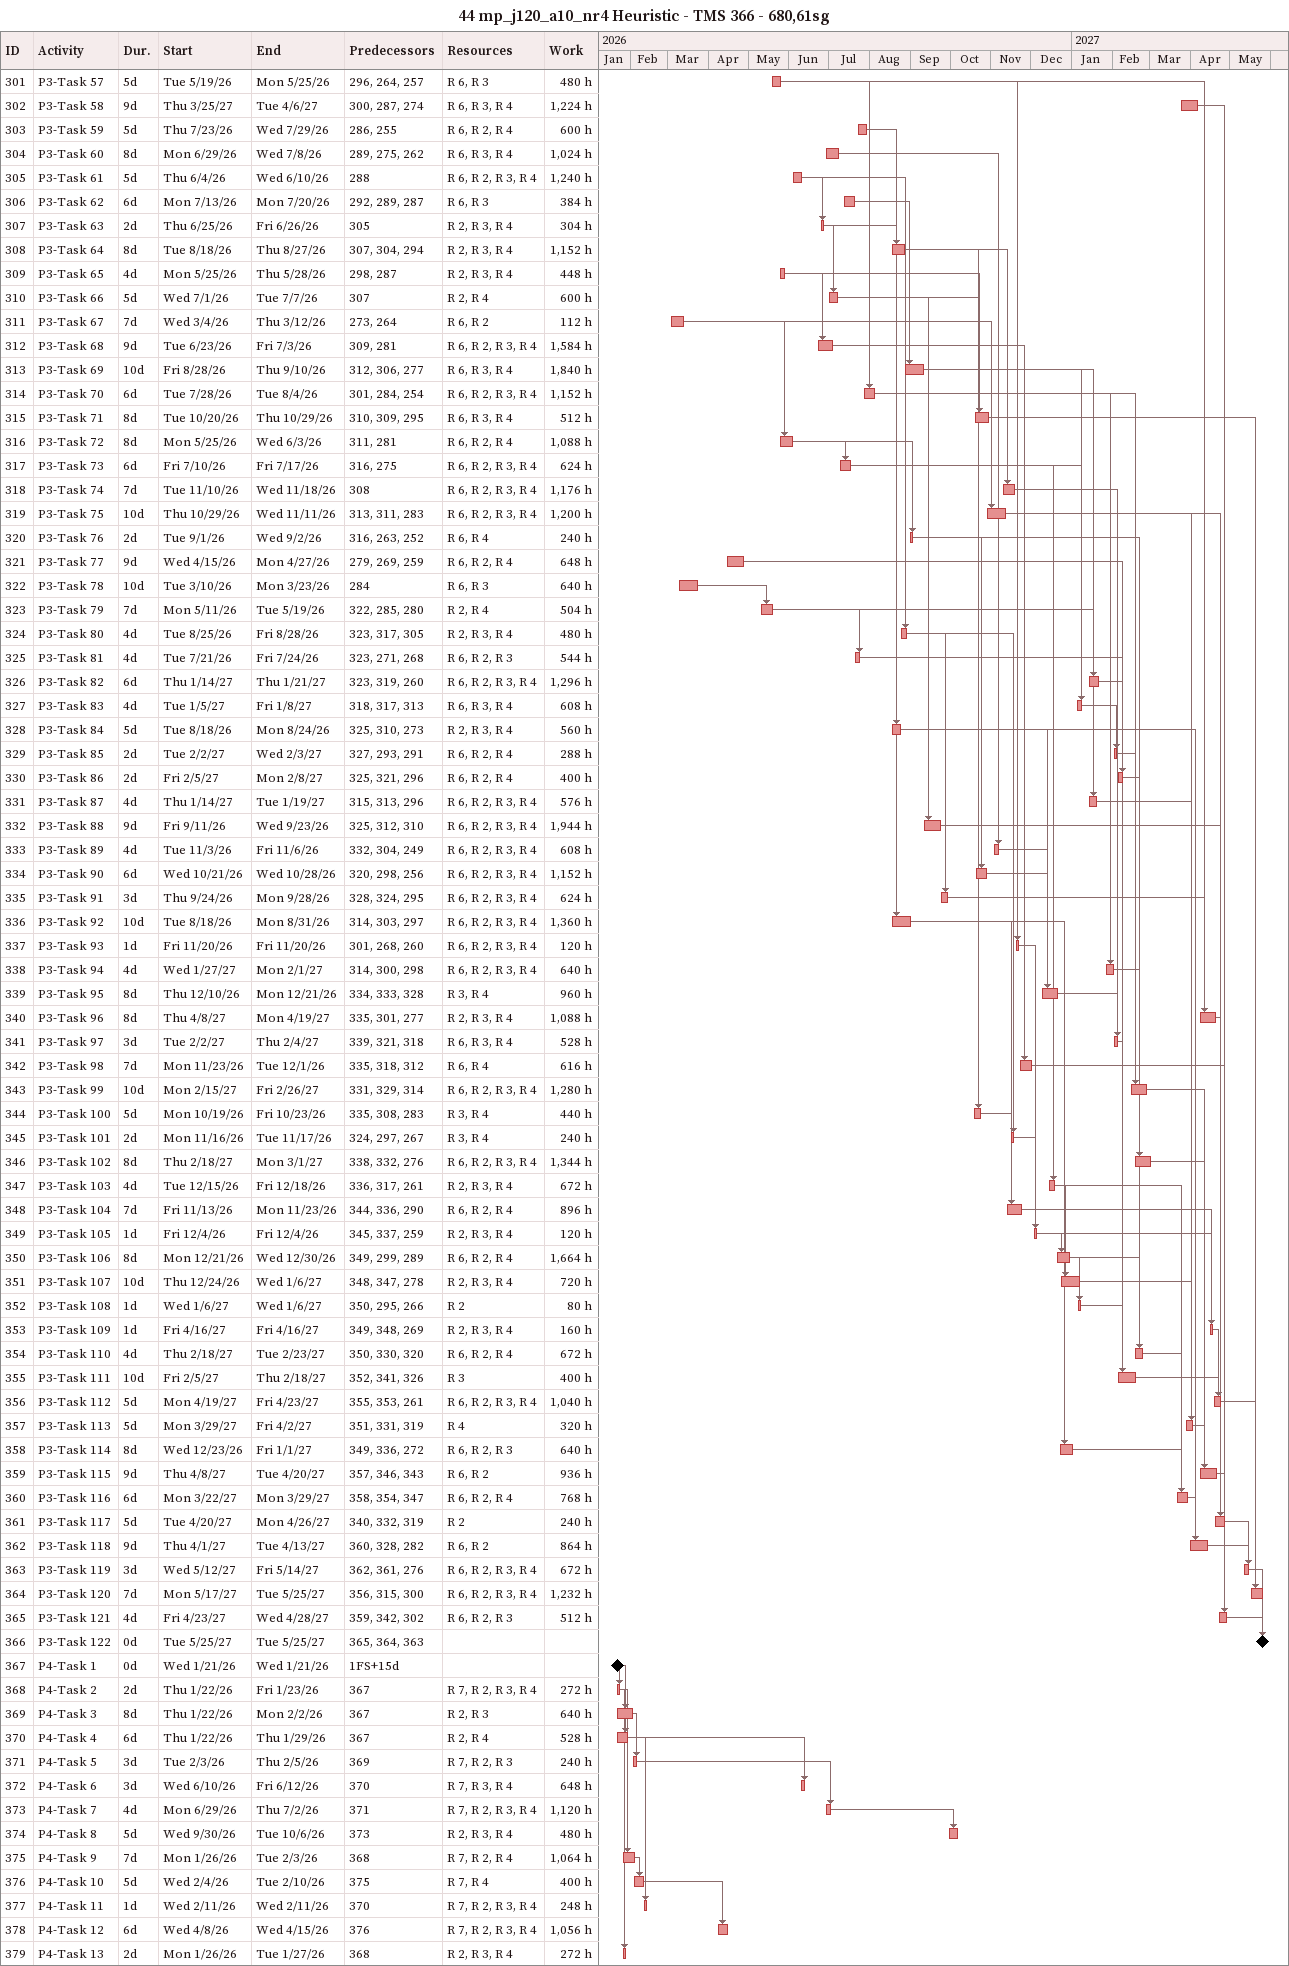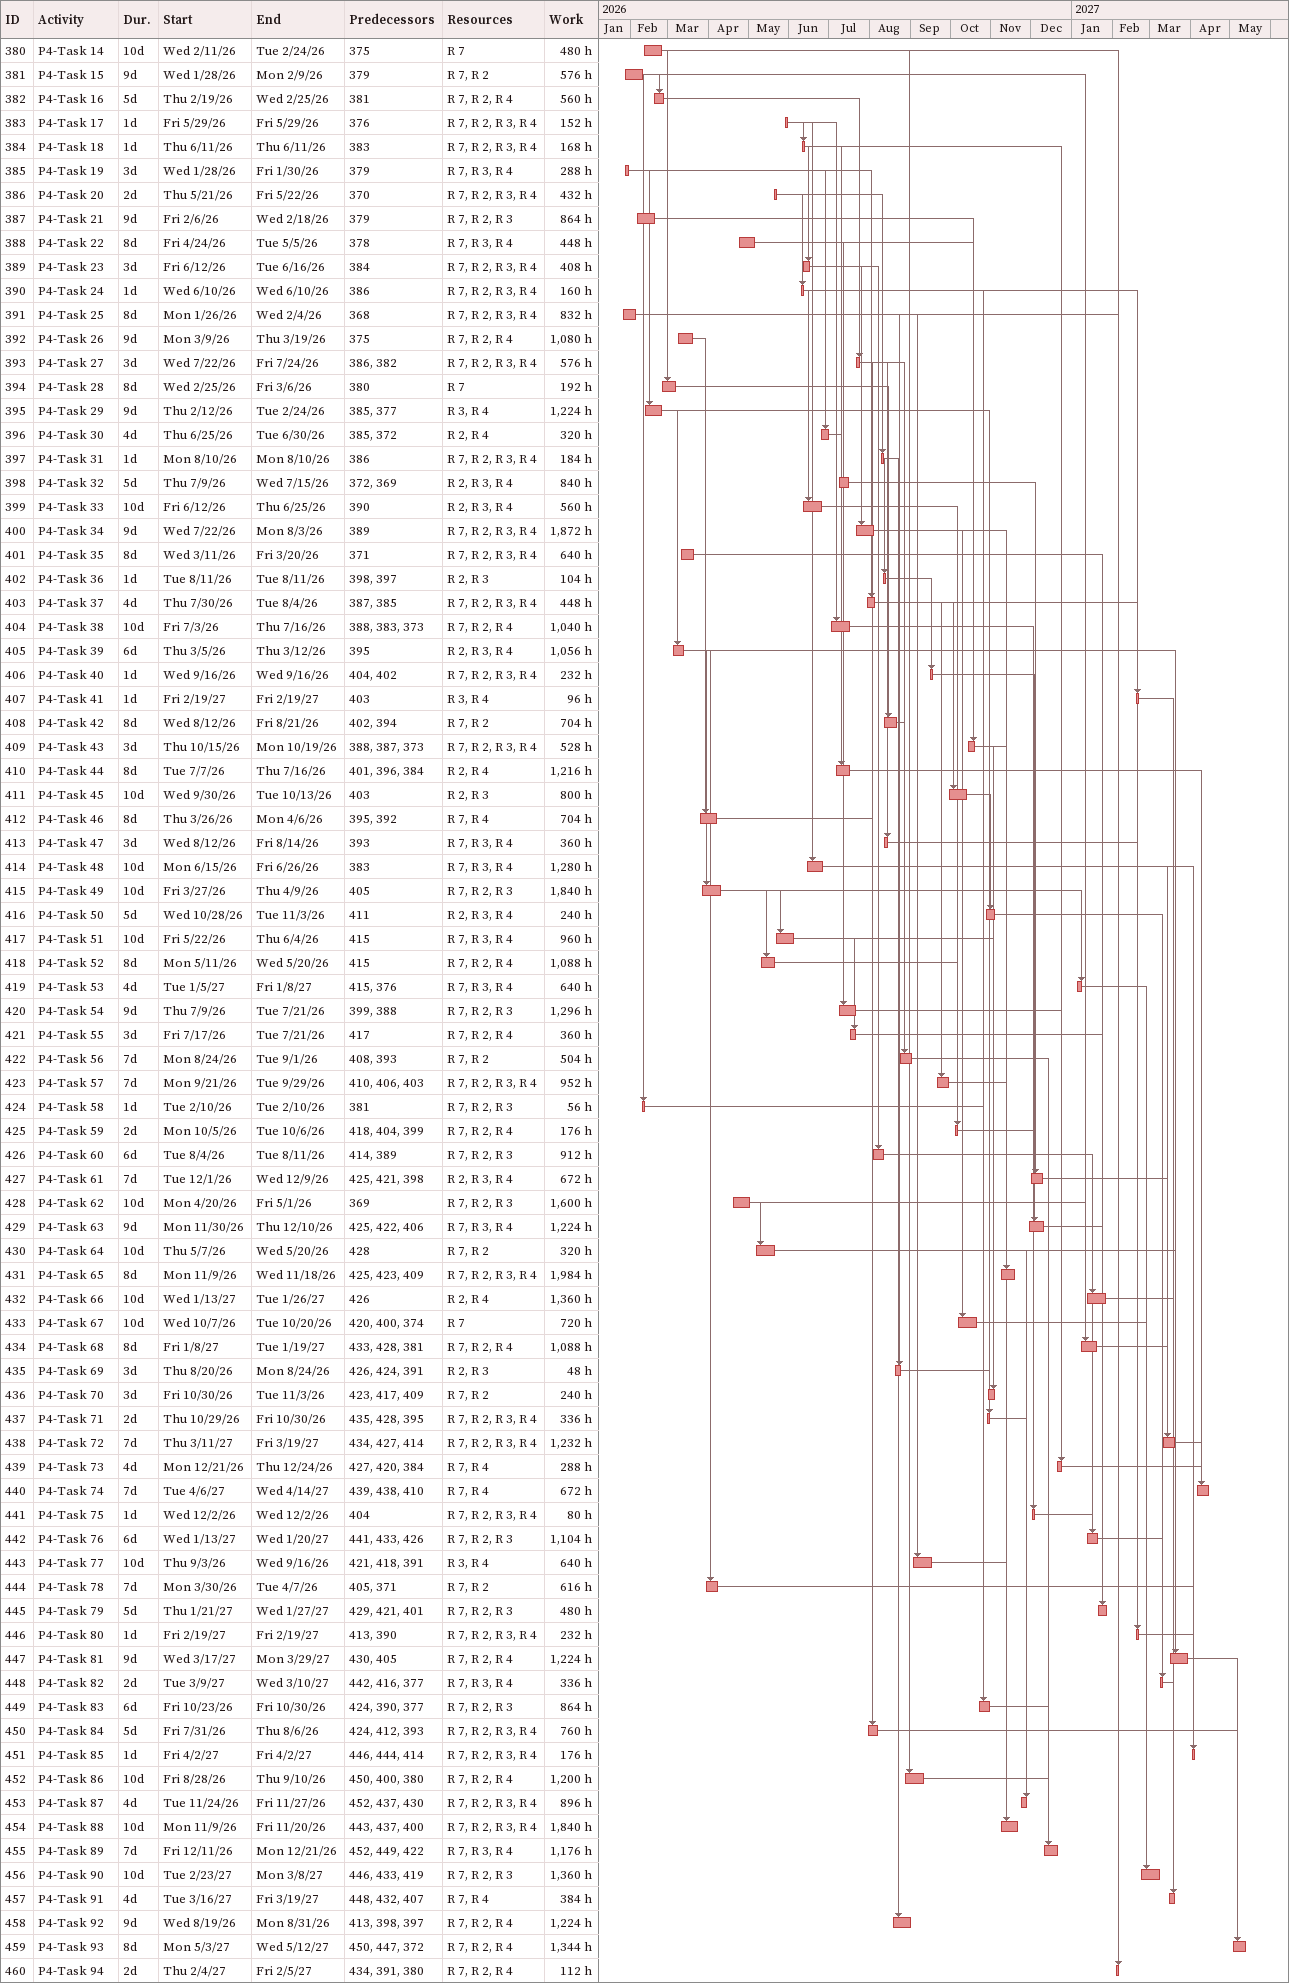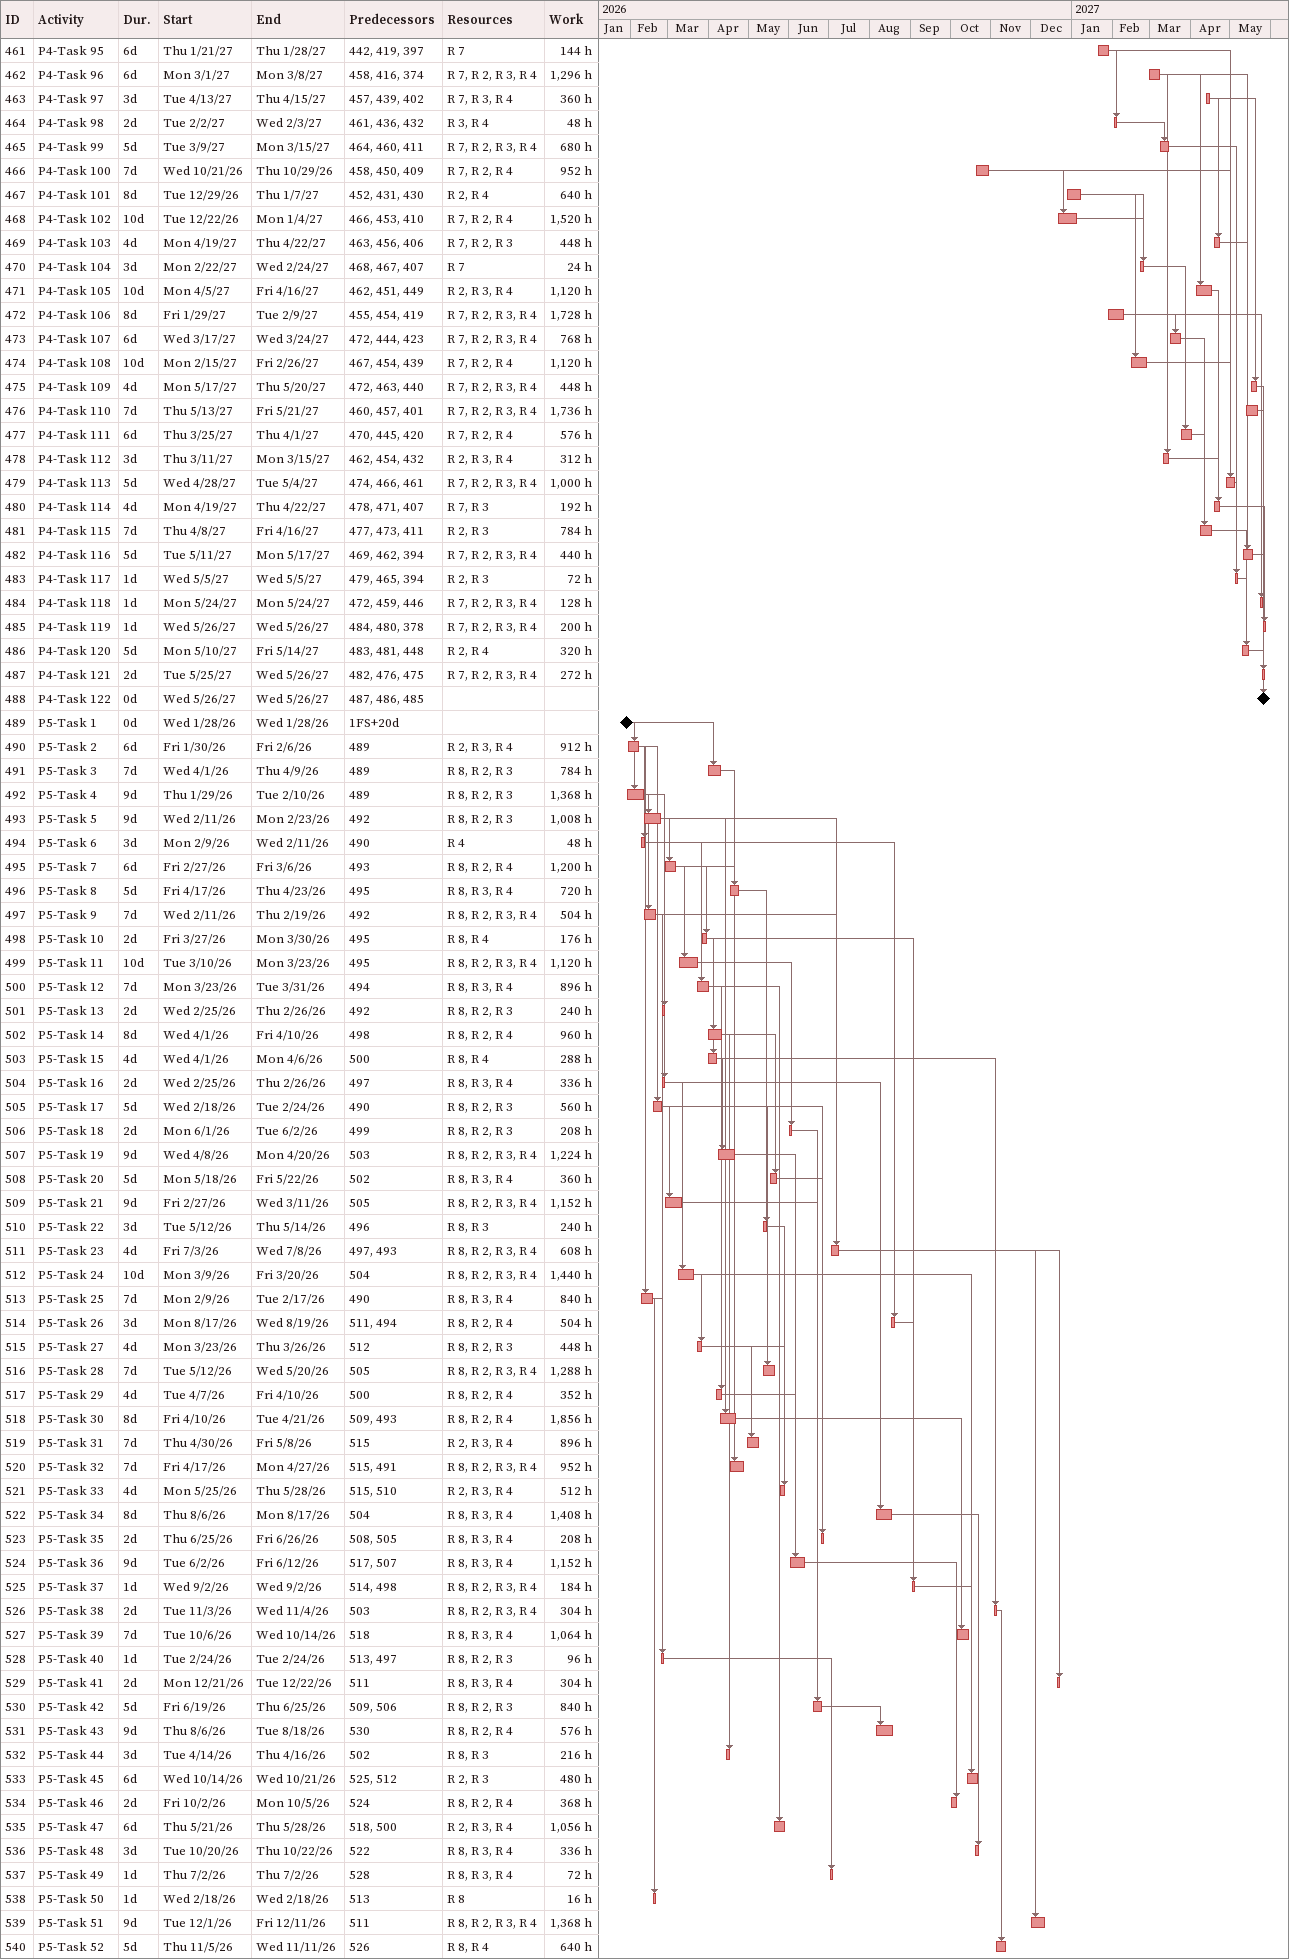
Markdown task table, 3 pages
44 mp_j120_a10_nr4 Heuristic - TMS 366 - 680,61sg

| ID | Task | Duration | Start | Finish | Predecessors | Resources | Work (h) |
|---|---|---|---|---|---|---|---|
| 301 | P3-Task 57 | 5d | 2026-05-19 | 2026-05-25 | 296, 264, 257 | R 6, R 3 | 480 |
| 302 | P3-Task 58 | 9d | 2027-03-25 | 2027-04-06 | 300, 287, 274 | R 6, R 3, R 4 | 1224 |
| 303 | P3-Task 59 | 5d | 2026-07-23 | 2026-07-29 | 286, 255 | R 6, R 2, R 4 | 600 |
| 304 | P3-Task 60 | 8d | 2026-06-29 | 2026-07-08 | 289, 275, 262 | R 6, R 3, R 4 | 1024 |
| 305 | P3-Task 61 | 5d | 2026-06-04 | 2026-06-10 | 288 | R 6, R 2, R 3, R 4 | 1240 |
| 306 | P3-Task 62 | 6d | 2026-07-13 | 2026-07-20 | 292, 289, 287 | R 6, R 3 | 384 |
| 307 | P3-Task 63 | 2d | 2026-06-25 | 2026-06-26 | 305 | R 2, R 3, R 4 | 304 |
| 308 | P3-Task 64 | 8d | 2026-08-18 | 2026-08-27 | 307, 304, 294 | R 2, R 3, R 4 | 1152 |
| 309 | P3-Task 65 | 4d | 2026-05-25 | 2026-05-28 | 298, 287 | R 2, R 3, R 4 | 448 |
| 310 | P3-Task 66 | 5d | 2026-07-01 | 2026-07-07 | 307 | R 2, R 4 | 600 |
| 311 | P3-Task 67 | 7d | 2026-03-04 | 2026-03-12 | 273, 264 | R 6, R 2 | 112 |
| 312 | P3-Task 68 | 9d | 2026-06-23 | 2026-07-03 | 309, 281 | R 6, R 2, R 3, R 4 | 1584 |
| 313 | P3-Task 69 | 10d | 2026-08-28 | 2026-09-10 | 312, 306, 277 | R 6, R 3, R 4 | 1840 |
| 314 | P3-Task 70 | 6d | 2026-07-28 | 2026-08-04 | 301, 284, 254 | R 6, R 2, R 3, R 4 | 1152 |
| 315 | P3-Task 71 | 8d | 2026-10-20 | 2026-10-29 | 310, 309, 295 | R 6, R 3, R 4 | 512 |
| 316 | P3-Task 72 | 8d | 2026-05-25 | 2026-06-03 | 311, 281 | R 6, R 2, R 4 | 1088 |
| 317 | P3-Task 73 | 6d | 2026-07-10 | 2026-07-17 | 316, 275 | R 6, R 2, R 3, R 4 | 624 |
| 318 | P3-Task 74 | 7d | 2026-11-10 | 2026-11-18 | 308 | R 6, R 2, R 3, R 4 | 1176 |
| 319 | P3-Task 75 | 10d | 2026-10-29 | 2026-11-11 | 313, 311, 283 | R 6, R 2, R 3, R 4 | 1200 |
| 320 | P3-Task 76 | 2d | 2026-09-01 | 2026-09-02 | 316, 263, 252 | R 6, R 4 | 240 |
| 321 | P3-Task 77 | 9d | 2026-04-15 | 2026-04-27 | 279, 269, 259 | R 6, R 2, R 4 | 648 |
| 322 | P3-Task 78 | 10d | 2026-03-10 | 2026-03-23 | 284 | R 6, R 3 | 640 |
| 323 | P3-Task 79 | 7d | 2026-05-11 | 2026-05-19 | 322, 285, 280 | R 2, R 4 | 504 |
| 324 | P3-Task 80 | 4d | 2026-08-25 | 2026-08-28 | 323, 317, 305 | R 2, R 3, R 4 | 480 |
| 325 | P3-Task 81 | 4d | 2026-07-21 | 2026-07-24 | 323, 271, 268 | R 6, R 2, R 3 | 544 |
| 326 | P3-Task 82 | 6d | 2027-01-14 | 2027-01-21 | 323, 319, 260 | R 6, R 2, R 3, R 4 | 1296 |
| 327 | P3-Task 83 | 4d | 2027-01-05 | 2027-01-08 | 318, 317, 313 | R 6, R 3, R 4 | 608 |
| 328 | P3-Task 84 | 5d | 2026-08-18 | 2026-08-24 | 325, 310, 273 | R 2, R 3, R 4 | 560 |
| 329 | P3-Task 85 | 2d | 2027-02-02 | 2027-02-03 | 327, 293, 291 | R 6, R 2, R 4 | 288 |
| 330 | P3-Task 86 | 2d | 2027-02-05 | 2027-02-08 | 325, 321, 296 | R 6, R 2, R 4 | 400 |
| 331 | P3-Task 87 | 4d | 2027-01-14 | 2027-01-19 | 315, 313, 296 | R 6, R 2, R 3, R 4 | 576 |
| 332 | P3-Task 88 | 9d | 2026-09-11 | 2026-09-23 | 325, 312, 310 | R 6, R 2, R 3, R 4 | 1944 |
| 333 | P3-Task 89 | 4d | 2026-11-03 | 2026-11-06 | 332, 304, 249 | R 6, R 2, R 3, R 4 | 608 |
| 334 | P3-Task 90 | 6d | 2026-10-21 | 2026-10-28 | 320, 298, 256 | R 6, R 2, R 3, R 4 | 1152 |
| 335 | P3-Task 91 | 3d | 2026-09-24 | 2026-09-28 | 328, 324, 295 | R 6, R 2, R 3, R 4 | 624 |
| 336 | P3-Task 92 | 10d | 2026-08-18 | 2026-08-31 | 314, 303, 297 | R 6, R 2, R 3, R 4 | 1360 |
| 337 | P3-Task 93 | 1d | 2026-11-20 | 2026-11-20 | 301, 268, 260 | R 6, R 2, R 3, R 4 | 120 |
| 338 | P3-Task 94 | 4d | 2027-01-27 | 2027-02-01 | 314, 300, 298 | R 6, R 2, R 3, R 4 | 640 |
| 339 | P3-Task 95 | 8d | 2026-12-10 | 2026-12-21 | 334, 333, 328 | R 3, R 4 | 960 |
| 340 | P3-Task 96 | 8d | 2027-04-08 | 2027-04-19 | 335, 301, 277 | R 2, R 3, R 4 | 1088 |
| 341 | P3-Task 97 | 3d | 2027-02-02 | 2027-02-04 | 339, 321, 318 | R 6, R 3, R 4 | 528 |
| 342 | P3-Task 98 | 7d | 2026-11-23 | 2026-12-01 | 335, 318, 312 | R 6, R 4 | 616 |
| 343 | P3-Task 99 | 10d | 2027-02-15 | 2027-02-26 | 331, 329, 314 | R 6, R 2, R 3, R 4 | 1280 |
| 344 | P3-Task 100 | 5d | 2026-10-19 | 2026-10-23 | 335, 308, 283 | R 3, R 4 | 440 |
| 345 | P3-Task 101 | 2d | 2026-11-16 | 2026-11-17 | 324, 297, 267 | R 3, R 4 | 240 |
| 346 | P3-Task 102 | 8d | 2027-02-18 | 2027-03-01 | 338, 332, 276 | R 6, R 2, R 3, R 4 | 1344 |
| 347 | P3-Task 103 | 4d | 2026-12-15 | 2026-12-18 | 336, 317, 261 | R 2, R 3, R 4 | 672 |
| 348 | P3-Task 104 | 7d | 2026-11-13 | 2026-11-23 | 344, 336, 290 | R 6, R 2, R 4 | 896 |
| 349 | P3-Task 105 | 1d | 2026-12-04 | 2026-12-04 | 345, 337, 259 | R 2, R 3, R 4 | 120 |
| 350 | P3-Task 106 | 8d | 2026-12-21 | 2026-12-30 | 349, 299, 289 | R 6, R 2, R 4 | 1664 |
| 351 | P3-Task 107 | 10d | 2026-12-24 | 2027-01-06 | 348, 347, 278 | R 2, R 3, R 4 | 720 |
| 352 | P3-Task 108 | 1d | 2027-01-06 | 2027-01-06 | 350, 295, 266 | R 2 | 80 |
| 353 | P3-Task 109 | 1d | 2027-04-16 | 2027-04-16 | 349, 348, 269 | R 2, R 3, R 4 | 160 |
| 354 | P3-Task 110 | 4d | 2027-02-18 | 2027-02-23 | 350, 330, 320 | R 6, R 2, R 4 | 672 |
| 355 | P3-Task 111 | 10d | 2027-02-05 | 2027-02-18 | 352, 341, 326 | R 3 | 400 |
| 356 | P3-Task 112 | 5d | 2027-04-19 | 2027-04-23 | 355, 353, 261 | R 6, R 2, R 3, R 4 | 1040 |
| 357 | P3-Task 113 | 5d | 2027-03-29 | 2027-04-02 | 351, 331, 319 | R 4 | 320 |
| 358 | P3-Task 114 | 8d | 2026-12-23 | 2027-01-01 | 349, 336, 272 | R 6, R 2, R 3 | 640 |
| 359 | P3-Task 115 | 9d | 2027-04-08 | 2027-04-20 | 357, 346, 343 | R 6, R 2 | 936 |
| 360 | P3-Task 116 | 6d | 2027-03-22 | 2027-03-29 | 358, 354, 347 | R 6, R 2, R 4 | 768 |
| 361 | P3-Task 117 | 5d | 2027-04-20 | 2027-04-26 | 340, 332, 319 | R 2 | 240 |
| 362 | P3-Task 118 | 9d | 2027-04-01 | 2027-04-13 | 360, 328, 282 | R 6, R 2 | 864 |
| 363 | P3-Task 119 | 3d | 2027-05-12 | 2027-05-14 | 362, 361, 276 | R 6, R 2, R 3, R 4 | 672 |
| 364 | P3-Task 120 | 7d | 2027-05-17 | 2027-05-25 | 356, 315, 300 | R 6, R 2, R 3, R 4 | 1232 |
| 365 | P3-Task 121 | 4d | 2027-04-23 | 2027-04-28 | 359, 342, 302 | R 6, R 2, R 3 | 512 |
| 366 | P3-Task 122 | 0d | 2027-05-25 | 2027-05-25 | 365, 364, 363 |  |  |
| 367 | P4-Task 1 | 0d | 2026-01-21 | 2026-01-21 | 1FS+15d |  |  |
| 368 | P4-Task 2 | 2d | 2026-01-22 | 2026-01-23 | 367 | R 7, R 2, R 3, R 4 | 272 |
| 369 | P4-Task 3 | 8d | 2026-01-22 | 2026-02-02 | 367 | R 2, R 3 | 640 |
| 370 | P4-Task 4 | 6d | 2026-01-22 | 2026-01-29 | 367 | R 2, R 4 | 528 |
| 371 | P4-Task 5 | 3d | 2026-02-03 | 2026-02-05 | 369 | R 7, R 2, R 3 | 240 |
| 372 | P4-Task 6 | 3d | 2026-06-10 | 2026-06-12 | 370 | R 7, R 3, R 4 | 648 |
| 373 | P4-Task 7 | 4d | 2026-06-29 | 2026-07-02 | 371 | R 7, R 2, R 3, R 4 | 1120 |
| 374 | P4-Task 8 | 5d | 2026-09-30 | 2026-10-06 | 373 | R 2, R 3, R 4 | 480 |
| 375 | P4-Task 9 | 7d | 2026-01-26 | 2026-02-03 | 368 | R 7, R 2, R 4 | 1064 |
| 376 | P4-Task 10 | 5d | 2026-02-04 | 2026-02-10 | 375 | R 7, R 4 | 400 |
| 377 | P4-Task 11 | 1d | 2026-02-11 | 2026-02-11 | 370 | R 7, R 2, R 3, R 4 | 248 |
| 378 | P4-Task 12 | 6d | 2026-04-08 | 2026-04-15 | 376 | R 7, R 2, R 3, R 4 | 1056 |
| 379 | P4-Task 13 | 2d | 2026-01-26 | 2026-01-27 | 368 | R 2, R 3, R 4 | 272 |
| 380 | P4-Task 14 | 10d | 2026-02-11 | 2026-02-24 | 375 | R 7 | 480 |
| 381 | P4-Task 15 | 9d | 2026-01-28 | 2026-02-09 | 379 | R 7, R 2 | 576 |
| 382 | P4-Task 16 | 5d | 2026-02-19 | 2026-02-25 | 381 | R 7, R 2, R 4 | 560 |
| 383 | P4-Task 17 | 1d | 2026-05-29 | 2026-05-29 | 376 | R 7, R 2, R 3, R 4 | 152 |
| 384 | P4-Task 18 | 1d | 2026-06-11 | 2026-06-11 | 383 | R 7, R 2, R 3, R 4 | 168 |
| 385 | P4-Task 19 | 3d | 2026-01-28 | 2026-01-30 | 379 | R 7, R 3, R 4 | 288 |
| 386 | P4-Task 20 | 2d | 2026-05-21 | 2026-05-22 | 370 | R 7, R 2, R 3, R 4 | 432 |
| 387 | P4-Task 21 | 9d | 2026-02-06 | 2026-02-18 | 379 | R 7, R 2, R 3 | 864 |
| 388 | P4-Task 22 | 8d | 2026-04-24 | 2026-05-05 | 378 | R 7, R 3, R 4 | 448 |
| 389 | P4-Task 23 | 3d | 2026-06-12 | 2026-06-16 | 384 | R 7, R 2, R 3, R 4 | 408 |
| 390 | P4-Task 24 | 1d | 2026-06-10 | 2026-06-10 | 386 | R 7, R 2, R 3, R 4 | 160 |
| 391 | P4-Task 25 | 8d | 2026-01-26 | 2026-02-04 | 368 | R 7, R 2, R 3, R 4 | 832 |
| 392 | P4-Task 26 | 9d | 2026-03-09 | 2026-03-19 | 375 | R 7, R 2, R 4 | 1080 |
| 393 | P4-Task 27 | 3d | 2026-07-22 | 2026-07-24 | 386, 382 | R 7, R 2, R 3, R 4 | 576 |
| 394 | P4-Task 28 | 8d | 2026-02-25 | 2026-03-06 | 380 | R 7 | 192 |
| 395 | P4-Task 29 | 9d | 2026-02-12 | 2026-02-24 | 385, 377 | R 3, R 4 | 1224 |
| 396 | P4-Task 30 | 4d | 2026-06-25 | 2026-06-30 | 385, 372 | R 2, R 4 | 320 |
| 397 | P4-Task 31 | 1d | 2026-08-10 | 2026-08-10 | 386 | R 7, R 2, R 3, R 4 | 184 |
| 398 | P4-Task 32 | 5d | 2026-07-09 | 2026-07-15 | 372, 369 | R 2, R 3, R 4 | 840 |
| 399 | P4-Task 33 | 10d | 2026-06-12 | 2026-06-25 | 390 | R 2, R 3, R 4 | 560 |
| 400 | P4-Task 34 | 9d | 2026-07-22 | 2026-08-03 | 389 | R 7, R 2, R 3, R 4 | 1872 |
| 401 | P4-Task 35 | 8d | 2026-03-11 | 2026-03-20 | 371 | R 7, R 2, R 3, R 4 | 640 |
| 402 | P4-Task 36 | 1d | 2026-08-11 | 2026-08-11 | 398, 397 | R 2, R 3 | 104 |
| 403 | P4-Task 37 | 4d | 2026-07-30 | 2026-08-04 | 387, 385 | R 7, R 2, R 3, R 4 | 448 |
| 404 | P4-Task 38 | 10d | 2026-07-03 | 2026-07-16 | 388, 383, 373 | R 7, R 2, R 4 | 1040 |
| 405 | P4-Task 39 | 6d | 2026-03-05 | 2026-03-12 | 395 | R 2, R 3, R 4 | 1056 |
| 406 | P4-Task 40 | 1d | 2026-09-16 | 2026-09-16 | 404, 402 | R 7, R 2, R 3, R 4 | 232 |
| 407 | P4-Task 41 | 1d | 2027-02-19 | 2027-02-19 | 403 | R 3, R 4 | 96 |
| 408 | P4-Task 42 | 8d | 2026-08-12 | 2026-08-21 | 402, 394 | R 7, R 2 | 704 |
| 409 | P4-Task 43 | 3d | 2026-10-15 | 2026-10-19 | 388, 387, 373 | R 7, R 2, R 3, R 4 | 528 |
| 410 | P4-Task 44 | 8d | 2026-07-07 | 2026-07-16 | 401, 396, 384 | R 2, R 4 | 1216 |
| 411 | P4-Task 45 | 10d | 2026-09-30 | 2026-10-13 | 403 | R 2, R 3 | 800 |
| 412 | P4-Task 46 | 8d | 2026-03-26 | 2026-04-06 | 395, 392 | R 7, R 4 | 704 |
| 413 | P4-Task 47 | 3d | 2026-08-12 | 2026-08-14 | 393 | R 7, R 3, R 4 | 360 |
| 414 | P4-Task 48 | 10d | 2026-06-15 | 2026-06-26 | 383 | R 7, R 3, R 4 | 1280 |
| 415 | P4-Task 49 | 10d | 2026-03-27 | 2026-04-09 | 405 | R 7, R 2, R 3 | 1840 |
| 416 | P4-Task 50 | 5d | 2026-10-28 | 2026-11-03 | 411 | R 2, R 3, R 4 | 240 |
| 417 | P4-Task 51 | 10d | 2026-05-22 | 2026-06-04 | 415 | R 7, R 3, R 4 | 960 |
| 418 | P4-Task 52 | 8d | 2026-05-11 | 2026-05-20 | 415 | R 7, R 2, R 4 | 1088 |
| 419 | P4-Task 53 | 4d | 2027-01-05 | 2027-01-08 | 415, 376 | R 7, R 3, R 4 | 640 |
| 420 | P4-Task 54 | 9d | 2026-07-09 | 2026-07-21 | 399, 388 | R 7, R 2, R 3 | 1296 |
| 421 | P4-Task 55 | 3d | 2026-07-17 | 2026-07-21 | 417 | R 7, R 2, R 4 | 360 |
| 422 | P4-Task 56 | 7d | 2026-08-24 | 2026-09-01 | 408, 393 | R 7, R 2 | 504 |
| 423 | P4-Task 57 | 7d | 2026-09-21 | 2026-09-29 | 410, 406, 403 | R 7, R 2, R 3, R 4 | 952 |
| 424 | P4-Task 58 | 1d | 2026-02-10 | 2026-02-10 | 381 | R 7, R 2, R 3 | 56 |
| 425 | P4-Task 59 | 2d | 2026-10-05 | 2026-10-06 | 418, 404, 399 | R 7, R 2, R 4 | 176 |
| 426 | P4-Task 60 | 6d | 2026-08-04 | 2026-08-11 | 414, 389 | R 7, R 2, R 3 | 912 |
| 427 | P4-Task 61 | 7d | 2026-12-01 | 2026-12-09 | 425, 421, 398 | R 2, R 3, R 4 | 672 |
| 428 | P4-Task 62 | 10d | 2026-04-20 | 2026-05-01 | 369 | R 7, R 2, R 3 | 1600 |
| 429 | P4-Task 63 | 9d | 2026-11-30 | 2026-12-10 | 425, 422, 406 | R 7, R 3, R 4 | 1224 |
| 430 | P4-Task 64 | 10d | 2026-05-07 | 2026-05-20 | 428 | R 7, R 2 | 320 |
| 431 | P4-Task 65 | 8d | 2026-11-09 | 2026-11-18 | 425, 423, 409 | R 7, R 2, R 3, R 4 | 1984 |
| 432 | P4-Task 66 | 10d | 2027-01-13 | 2027-01-26 | 426 | R 2, R 4 | 1360 |
| 433 | P4-Task 67 | 10d | 2026-10-07 | 2026-10-20 | 420, 400, 374 | R 7 | 720 |
| 434 | P4-Task 68 | 8d | 2027-01-08 | 2027-01-19 | 433, 428, 381 | R 7, R 2, R 4 | 1088 |
| 435 | P4-Task 69 | 3d | 2026-08-20 | 2026-08-24 | 426, 424, 391 | R 2, R 3 | 48 |
| 436 | P4-Task 70 | 3d | 2026-10-30 | 2026-11-03 | 423, 417, 409 | R 7, R 2 | 240 |
| 437 | P4-Task 71 | 2d | 2026-10-29 | 2026-10-30 | 435, 428, 395 | R 7, R 2, R 3, R 4 | 336 |
| 438 | P4-Task 72 | 7d | 2027-03-11 | 2027-03-19 | 434, 427, 414 | R 7, R 2, R 3, R 4 | 1232 |
| 439 | P4-Task 73 | 4d | 2026-12-21 | 2026-12-24 | 427, 420, 384 | R 7, R 4 | 288 |
| 440 | P4-Task 74 | 7d | 2027-04-06 | 2027-04-14 | 439, 438, 410 | R 7, R 4 | 672 |
| 441 | P4-Task 75 | 1d | 2026-12-02 | 2026-12-02 | 404 | R 7, R 2, R 3, R 4 | 80 |
| 442 | P4-Task 76 | 6d | 2027-01-13 | 2027-01-20 | 441, 433, 426 | R 7, R 2, R 3 | 1104 |
| 443 | P4-Task 77 | 10d | 2026-09-03 | 2026-09-16 | 421, 418, 391 | R 3, R 4 | 640 |
| 444 | P4-Task 78 | 7d | 2026-03-30 | 2026-04-07 | 405, 371 | R 7, R 2 | 616 |
| 445 | P4-Task 79 | 5d | 2027-01-21 | 2027-01-27 | 429, 421, 401 | R 7, R 2, R 3 | 480 |
| 446 | P4-Task 80 | 1d | 2027-02-19 | 2027-02-19 | 413, 390 | R 7, R 2, R 3, R 4 | 232 |
| 447 | P4-Task 81 | 9d | 2027-03-17 | 2027-03-29 | 430, 405 | R 7, R 2, R 4 | 1224 |
| 448 | P4-Task 82 | 2d | 2027-03-09 | 2027-03-10 | 442, 416, 377 | R 7, R 3, R 4 | 336 |
| 449 | P4-Task 83 | 6d | 2026-10-23 | 2026-10-30 | 424, 390, 377 | R 7, R 2, R 3 | 864 |
| 450 | P4-Task 84 | 5d | 2026-07-31 | 2026-08-06 | 424, 412, 393 | R 7, R 2, R 3, R 4 | 760 |
| 451 | P4-Task 85 | 1d | 2027-04-02 | 2027-04-02 | 446, 444, 414 | R 7, R 2, R 3, R 4 | 176 |
| 452 | P4-Task 86 | 10d | 2026-08-28 | 2026-09-10 | 450, 400, 380 | R 7, R 2, R 4 | 1200 |
| 453 | P4-Task 87 | 4d | 2026-11-24 | 2026-11-27 | 452, 437, 430 | R 7, R 2, R 3, R 4 | 896 |
| 454 | P4-Task 88 | 10d | 2026-11-09 | 2026-11-20 | 443, 437, 400 | R 7, R 2, R 3, R 4 | 1840 |
| 455 | P4-Task 89 | 7d | 2026-12-11 | 2026-12-21 | 452, 449, 422 | R 7, R 3, R 4 | 1176 |
| 456 | P4-Task 90 | 10d | 2027-02-23 | 2027-03-08 | 446, 433, 419 | R 7, R 2, R 3 | 1360 |
| 457 | P4-Task 91 | 4d | 2027-03-16 | 2027-03-19 | 448, 432, 407 | R 7, R 4 | 384 |
| 458 | P4-Task 92 | 9d | 2026-08-19 | 2026-08-31 | 413, 398, 397 | R 7, R 2, R 4 | 1224 |
| 459 | P4-Task 93 | 8d | 2027-05-03 | 2027-05-12 | 450, 447, 372 | R 7, R 2, R 4 | 1344 |
| 460 | P4-Task 94 | 2d | 2027-02-04 | 2027-02-05 | 434, 391, 380 | R 7, R 2, R 4 | 112 |
| 461 | P4-Task 95 | 6d | 2027-01-21 | 2027-01-28 | 442, 419, 397 | R 7 | 144 |
| 462 | P4-Task 96 | 6d | 2027-03-01 | 2027-03-08 | 458, 416, 374 | R 7, R 2, R 3, R 4 | 1296 |
| 463 | P4-Task 97 | 3d | 2027-04-13 | 2027-04-15 | 457, 439, 402 | R 7, R 3, R 4 | 360 |
| 464 | P4-Task 98 | 2d | 2027-02-02 | 2027-02-03 | 461, 436, 432 | R 3, R 4 | 48 |
| 465 | P4-Task 99 | 5d | 2027-03-09 | 2027-03-15 | 464, 460, 411 | R 7, R 2, R 3, R 4 | 680 |
| 466 | P4-Task 100 | 7d | 2026-10-21 | 2026-10-29 | 458, 450, 409 | R 7, R 2, R 4 | 952 |
| 467 | P4-Task 101 | 8d | 2026-12-29 | 2027-01-07 | 452, 431, 430 | R 2, R 4 | 640 |
| 468 | P4-Task 102 | 10d | 2026-12-22 | 2027-01-04 | 466, 453, 410 | R 7, R 2, R 4 | 1520 |
| 469 | P4-Task 103 | 4d | 2027-04-19 | 2027-04-22 | 463, 456, 406 | R 7, R 2, R 3 | 448 |
| 470 | P4-Task 104 | 3d | 2027-02-22 | 2027-02-24 | 468, 467, 407 | R 7 | 24 |
| 471 | P4-Task 105 | 10d | 2027-04-05 | 2027-04-16 | 462, 451, 449 | R 2, R 3, R 4 | 1120 |
| 472 | P4-Task 106 | 8d | 2027-01-29 | 2027-02-09 | 455, 454, 419 | R 7, R 2, R 3, R 4 | 1728 |
| 473 | P4-Task 107 | 6d | 2027-03-17 | 2027-03-24 | 472, 444, 423 | R 7, R 2, R 3, R 4 | 768 |
| 474 | P4-Task 108 | 10d | 2027-02-15 | 2027-02-26 | 467, 454, 439 | R 7, R 2, R 4 | 1120 |
| 475 | P4-Task 109 | 4d | 2027-05-17 | 2027-05-20 | 472, 463, 440 | R 7, R 2, R 3, R 4 | 448 |
| 476 | P4-Task 110 | 7d | 2027-05-13 | 2027-05-21 | 460, 457, 401 | R 7, R 2, R 3, R 4 | 1736 |
| 477 | P4-Task 111 | 6d | 2027-03-25 | 2027-04-01 | 470, 445, 420 | R 7, R 2, R 4 | 576 |
| 478 | P4-Task 112 | 3d | 2027-03-11 | 2027-03-15 | 462, 454, 432 | R 2, R 3, R 4 | 312 |
| 479 | P4-Task 113 | 5d | 2027-04-28 | 2027-05-04 | 474, 466, 461 | R 7, R 2, R 3, R 4 | 1000 |
| 480 | P4-Task 114 | 4d | 2027-04-19 | 2027-04-22 | 478, 471, 407 | R 7, R 3 | 192 |
| 481 | P4-Task 115 | 7d | 2027-04-08 | 2027-04-16 | 477, 473, 411 | R 2, R 3 | 784 |
| 482 | P4-Task 116 | 5d | 2027-05-11 | 2027-05-17 | 469, 462, 394 | R 7, R 2, R 3, R 4 | 440 |
| 483 | P4-Task 117 | 1d | 2027-05-05 | 2027-05-05 | 479, 465, 394 | R 2, R 3 | 72 |
| 484 | P4-Task 118 | 1d | 2027-05-24 | 2027-05-24 | 472, 459, 446 | R 7, R 2, R 3, R 4 | 128 |
| 485 | P4-Task 119 | 1d | 2027-05-26 | 2027-05-26 | 484, 480, 378 | R 7, R 2, R 3, R 4 | 200 |
| 486 | P4-Task 120 | 5d | 2027-05-10 | 2027-05-14 | 483, 481, 448 | R 2, R 4 | 320 |
| 487 | P4-Task 121 | 2d | 2027-05-25 | 2027-05-26 | 482, 476, 475 | R 7, R 2, R 3, R 4 | 272 |
| 488 | P4-Task 122 | 0d | 2027-05-26 | 2027-05-26 | 487, 486, 485 |  |  |
| 489 | P5-Task 1 | 0d | 2026-01-28 | 2026-01-28 | 1FS+20d |  |  |
| 490 | P5-Task 2 | 6d | 2026-01-30 | 2026-02-06 | 489 | R 2, R 3, R 4 | 912 |
| 491 | P5-Task 3 | 7d | 2026-04-01 | 2026-04-09 | 489 | R 8, R 2, R 3 | 784 |
| 492 | P5-Task 4 | 9d | 2026-01-29 | 2026-02-10 | 489 | R 8, R 2, R 3 | 1368 |
| 493 | P5-Task 5 | 9d | 2026-02-11 | 2026-02-23 | 492 | R 8, R 2, R 3 | 1008 |
| 494 | P5-Task 6 | 3d | 2026-02-09 | 2026-02-11 | 490 | R 4 | 48 |
| 495 | P5-Task 7 | 6d | 2026-02-27 | 2026-03-06 | 493 | R 8, R 2, R 4 | 1200 |
| 496 | P5-Task 8 | 5d | 2026-04-17 | 2026-04-23 | 495 | R 8, R 3, R 4 | 720 |
| 497 | P5-Task 9 | 7d | 2026-02-11 | 2026-02-19 | 492 | R 8, R 2, R 3, R 4 | 504 |
| 498 | P5-Task 10 | 2d | 2026-03-27 | 2026-03-30 | 495 | R 8, R 4 | 176 |
| 499 | P5-Task 11 | 10d | 2026-03-10 | 2026-03-23 | 495 | R 8, R 2, R 3, R 4 | 1120 |
| 500 | P5-Task 12 | 7d | 2026-03-23 | 2026-03-31 | 494 | R 8, R 3, R 4 | 896 |
| 501 | P5-Task 13 | 2d | 2026-02-25 | 2026-02-26 | 492 | R 8, R 2, R 3 | 240 |
| 502 | P5-Task 14 | 8d | 2026-04-01 | 2026-04-10 | 498 | R 8, R 2, R 4 | 960 |
| 503 | P5-Task 15 | 4d | 2026-04-01 | 2026-04-06 | 500 | R 8, R 4 | 288 |
| 504 | P5-Task 16 | 2d | 2026-02-25 | 2026-02-26 | 497 | R 8, R 3, R 4 | 336 |
| 505 | P5-Task 17 | 5d | 2026-02-18 | 2026-02-24 | 490 | R 8, R 2, R 3 | 560 |
| 506 | P5-Task 18 | 2d | 2026-06-01 | 2026-06-02 | 499 | R 8, R 2, R 3 | 208 |
| 507 | P5-Task 19 | 9d | 2026-04-08 | 2026-04-20 | 503 | R 8, R 2, R 3, R 4 | 1224 |
| 508 | P5-Task 20 | 5d | 2026-05-18 | 2026-05-22 | 502 | R 8, R 3, R 4 | 360 |
| 509 | P5-Task 21 | 9d | 2026-02-27 | 2026-03-11 | 505 | R 8, R 2, R 3, R 4 | 1152 |
| 510 | P5-Task 22 | 3d | 2026-05-12 | 2026-05-14 | 496 | R 8, R 3 | 240 |
| 511 | P5-Task 23 | 4d | 2026-07-03 | 2026-07-08 | 497, 493 | R 8, R 2, R 3, R 4 | 608 |
| 512 | P5-Task 24 | 10d | 2026-03-09 | 2026-03-20 | 504 | R 8, R 2, R 3, R 4 | 1440 |
| 513 | P5-Task 25 | 7d | 2026-02-09 | 2026-02-17 | 490 | R 8, R 3, R 4 | 840 |
| 514 | P5-Task 26 | 3d | 2026-08-17 | 2026-08-19 | 511, 494 | R 8, R 2, R 4 | 504 |
| 515 | P5-Task 27 | 4d | 2026-03-23 | 2026-03-26 | 512 | R 8, R 2, R 3 | 448 |
| 516 | P5-Task 28 | 7d | 2026-05-12 | 2026-05-20 | 505 | R 8, R 2, R 3, R 4 | 1288 |
| 517 | P5-Task 29 | 4d | 2026-04-07 | 2026-04-10 | 500 | R 8, R 2, R 4 | 352 |
| 518 | P5-Task 30 | 8d | 2026-04-10 | 2026-04-21 | 509, 493 | R 8, R 2, R 4 | 1856 |
| 519 | P5-Task 31 | 7d | 2026-04-30 | 2026-05-08 | 515 | R 2, R 3, R 4 | 896 |
| 520 | P5-Task 32 | 7d | 2026-04-17 | 2026-04-27 | 515, 491 | R 8, R 2, R 3, R 4 | 952 |
| 521 | P5-Task 33 | 4d | 2026-05-25 | 2026-05-28 | 515, 510 | R 2, R 3, R 4 | 512 |
| 522 | P5-Task 34 | 8d | 2026-08-06 | 2026-08-17 | 504 | R 8, R 3, R 4 | 1408 |
| 523 | P5-Task 35 | 2d | 2026-06-25 | 2026-06-26 | 508, 505 | R 8, R 3, R 4 | 208 |
| 524 | P5-Task 36 | 9d | 2026-06-02 | 2026-06-12 | 517, 507 | R 8, R 3, R 4 | 1152 |
| 525 | P5-Task 37 | 1d | 2026-09-02 | 2026-09-02 | 514, 498 | R 8, R 2, R 3, R 4 | 184 |
| 526 | P5-Task 38 | 2d | 2026-11-03 | 2026-11-04 | 503 | R 8, R 2, R 3, R 4 | 304 |
| 527 | P5-Task 39 | 7d | 2026-10-06 | 2026-10-14 | 518 | R 8, R 3, R 4 | 1064 |
| 528 | P5-Task 40 | 1d | 2026-02-24 | 2026-02-24 | 513, 497 | R 8, R 2, R 3 | 96 |
| 529 | P5-Task 41 | 2d | 2026-12-21 | 2026-12-22 | 511 | R 8, R 3, R 4 | 304 |
| 530 | P5-Task 42 | 5d | 2026-06-19 | 2026-06-25 | 509, 506 | R 8, R 2, R 3 | 840 |
| 531 | P5-Task 43 | 9d | 2026-08-06 | 2026-08-18 | 530 | R 8, R 2, R 4 | 576 |
| 532 | P5-Task 44 | 3d | 2026-04-14 | 2026-04-16 | 502 | R 8, R 3 | 216 |
| 533 | P5-Task 45 | 6d | 2026-10-14 | 2026-10-21 | 525, 512 | R 2, R 3 | 480 |
| 534 | P5-Task 46 | 2d | 2026-10-02 | 2026-10-05 | 524 | R 8, R 2, R 4 | 368 |
| 535 | P5-Task 47 | 6d | 2026-05-21 | 2026-05-28 | 518, 500 | R 2, R 3, R 4 | 1056 |
| 536 | P5-Task 48 | 3d | 2026-10-20 | 2026-10-22 | 522 | R 8, R 3, R 4 | 336 |
| 537 | P5-Task 49 | 1d | 2026-07-02 | 2026-07-02 | 528 | R 8, R 3, R 4 | 72 |
| 538 | P5-Task 50 | 1d | 2026-02-18 | 2026-02-18 | 513 | R 8 | 16 |
| 539 | P5-Task 51 | 9d | 2026-12-01 | 2026-12-11 | 511 | R 8, R 2, R 3, R 4 | 1368 |
| 540 | P5-Task 52 | 5d | 2026-11-05 | 2026-11-11 | 526 | R 8, R 4 | 640 |
